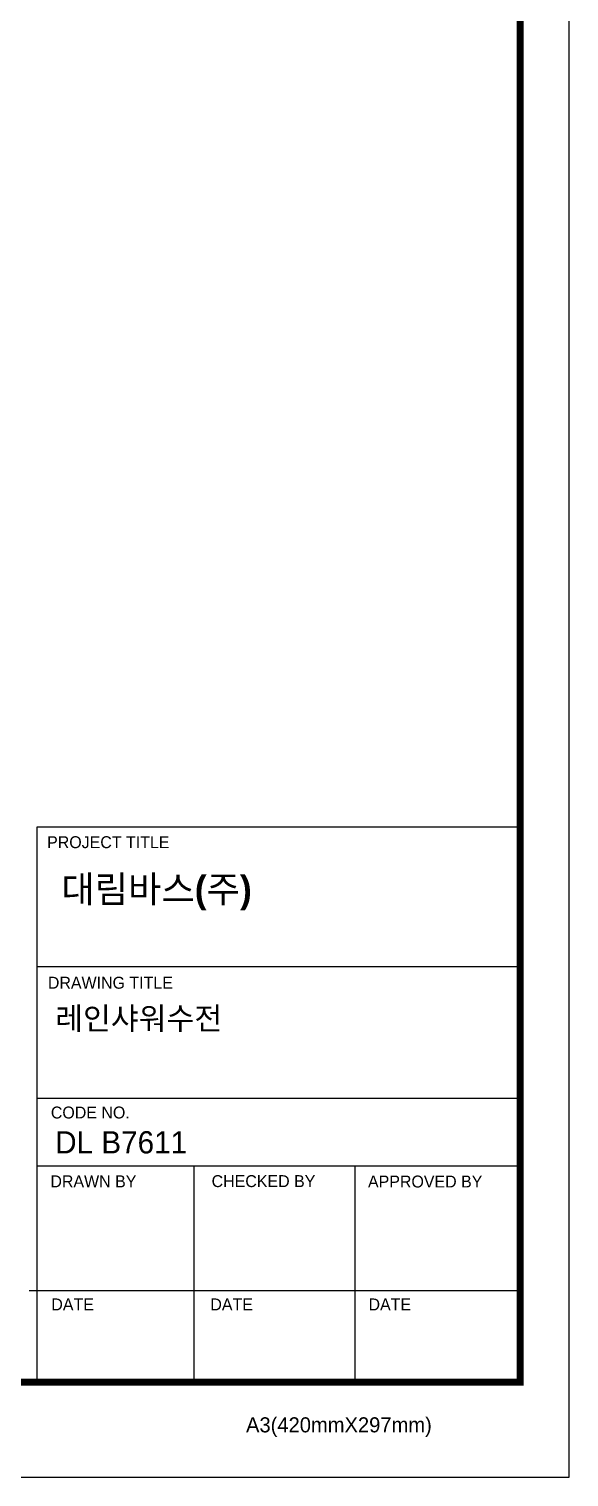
# Model space of a CAD drawing. Extents: x 16296678336 to 16296681200, y -37409618718 to -37409616619.
# Drawn here: x 16296680689 to 16296681200, y -37409618718 to -37409617347 of the extents above; entities that cross this region are included whole.
import ezdxf

# ---------------------------------------------------------------- set-up
doc = ezdxf.new("R2010")
doc.units = 0
doc.header["$LTSCALE"] = 10
doc.header["$MEASUREMENT"] = 0
doc.layers.get('0').update_dxf_attribs({"linetype": 'CONTINUOUS'})
doc.styles.add('Daelim Dimension', font='')
doc.styles.get('Daelim Dimension').set_extended_font_data('나눔고딕')

msp = doc.modelspace()

# ---------------------------------------------------------------- linework, layer by layer
at = {"color": 5, "ltscale": 40}
for p, q in [((16296681153.955669, -37409618102.372124), (16296680696.166031, -37409618102.372124)), ((16296681153.955669, -37409618234.693336), (16296680696.166031, -37409618234.693336)), ((16296681153.955669, -37409618234.693336), (16296680696.166031, -37409618234.693336)), ((16296681153.955669, -37409618359.168007), (16296680696.166031, -37409618359.168007)), ((16296681153.955669, -37409618359.168007), (16296680696.166031, -37409618359.168007)), ((16296681153.955669, -37409618423.366867), (16296680696.166031, -37409618423.366867)), ((16296681153.955669, -37409618423.366867), (16296680696.166031, -37409618423.366867)), ((16296680844.860081, -37409618423.366867), (16296680844.860081, -37409618627.733566)), ((16296680997.46328, -37409618423.366867), (16296680997.46328, -37409618627.733566)), ((16296681153.955669, -37409618541.421707), (16296680688.930031, -37409618541.421707)), ((16296681153.955669, -37409618541.421707), (16296680699.73267, -37409618541.421707)), ((16296681153.955669, -37409618627.733566), (16296680761.62874, -37409618627.733566))]:
    msp.add_line(p, q, dxfattribs=at)
at = {"color": 5, "ltscale": 0.5}
msp.add_line((16296680696.166031, -37409618102.372124), (16296680696.166031, -37409618630.502708), dxfattribs=at)
at = {"ltscale": 0.5}
msp.add_lwpolyline([(16296678335.8951, -37409618717.603394), (16296681200.29509, -37409618717.603394), (16296681200.29509, -37409616618.803383), (16296678335.8951, -37409616618.803383)], close=True, dxfattribs=at)
at = {"color": 5, "linetype": 'ByBlock', "lineweight": 200, "const_width": 6.6}
msp.add_lwpolyline([(16296678381.95513, -37409618627.734642), (16296681153.95513, -37409618627.734642), (16296681153.95513, -37409616667.534653), (16296678381.95513, -37409616667.534653)], close=True, dxfattribs=at)

# ---------------------------------------------------------------- texts
at = {"color": 5, "ltscale": 40, "style": 'Daelim Dimension'}
for s, height, p in [('PROJECT TITLE', 11.30364958, (16296680705.857281, -37409618122.29747)), ('DRAWING TITLE', 11.30364958, (16296680706.58201, -37409618255.335373)), ('CODE NO.', 11.3036496, (16296680709.41667, -37409618378.192093)), ('DRAWN BY', 11.3036496, (16296680708.973391, -37409618443.349022)), ('CHECKED BY', 11.3036496, (16296680861.698151, -37409618443.148552)), ('APPROVED BY', 11.30364958, (16296681009.81706, -37409618443.513649)), ('DATE', 11.3036496, (16296680709.856279, -37409618559.852211)), ('DATE', 11.3036496, (16296680860.49614, -37409618559.852211)), ('DATE', 11.3036496, (16296681010.336849, -37409618559.852211)), ('A3(420mmX297mm)', 14.26643383, (16296680894.2894, -37409618675.323753))]:
    msp.add_text(s, height=height, dxfattribs=at).set_placement(p)
at = {"attachment_point": 1, "style": 'Daelim Dimension'}
for s, insert, char_height, width in [('{\\fPretendard Variable SemiBold|b0|i0|c129|p2;\\C7;대림바스(주)}', (16296680719.348419, -37409618148.525864), 25.18046178, 404.70699896), ('레인샤워수전', (16296680713.483789, -37409618272.952888), 21.021, 489.657882), ('DL B7611', (16296680713.483789, -37409618390.236282), 21.021, 489.657882)]:
    msp.add_mtext(s, dxfattribs=dict(at, insert=insert, char_height=char_height, width=width))

doc.saveas('drawing.dxf')
